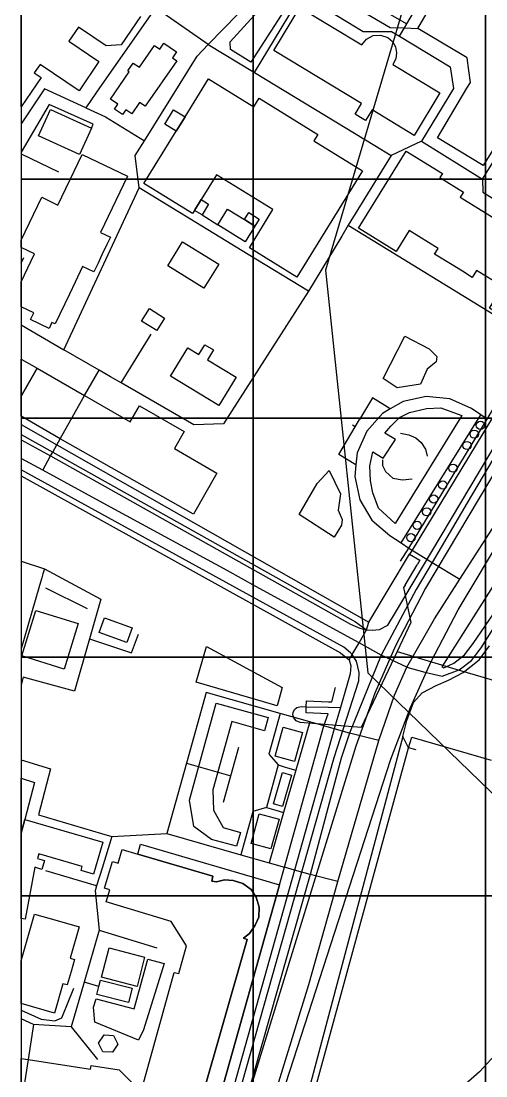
# Model space of a CAD drawing. Header units: metres. Extents: x -847 to 846, y -696 to 697.
# Drawn here: x -845.7 to -676.4, y 108.4 to 492.4 of the extents above; entities that cross this region are included whole.
import ezdxf

# ---------------------------------------------------------------- set-up
doc = ezdxf.new("R2010")
doc.units = ezdxf.units.M
for name, color, linetype in [('GREEN_ATLAS_BUILDING_OSM_LEVELS', 9, 'Continuous'), ('GREEN_ATLAS_TERRAIN_COP90', 3, 'Continuous'), ('OSM_BARRIER', 1, 'Continuous'), ('OSM_BUILDING', 8, 'Continuous'), ('OSM_GREEN_EXISTING', 94, 'Continuous'), ('OSM_HYDROGRAPHY', 5, 'Continuous'), ('OSM_PATH', 32, 'Continuous'), ('OSM_RAILWAY', 6, 'Continuous'), ('OSM_ROAD_LOCAL', 9, 'Continuous'), ('OSM_ROAD_MAJOR', 30, 'Continuous'), ('SITE_BORDER', 3, 'Continuous')]:
    doc.layers.add(name, color=color, linetype=linetype)

msp = doc.modelspace()

# ---------------------------------------------------------------- linework, layer by layer
at = {"layer": 'GREEN_ATLAS_BUILDING_OSM_LEVELS'}
for points, elevation in [([(-660.368, 467.241), (-677.37, 439.834), (-694.11, 449.909), (-683.334, 467.92), (-682.1, 469.98), (-682.689, 474.455), (-683.291, 479.052), (-685.082, 480.121), (-701.283, 489.739), (-690.514, 508.151), (-664.534, 492.633), (-666.758, 489.372), (-663.08, 489.516), (-659.585, 488.347), (-656.74, 486.01), (-654.911, 482.804), (-654.341, 479.164), (-655.137, 475.49), (-657.21, 472.351), (-660.28, 470.191), (-663.932, 469.29)], 30.035), ([(-789.152, 481.19), (-790.643, 479.03), (-789.052, 477.928), (-800.523, 461.364), (-802.553, 462.777), (-805.441, 458.614), (-807.552, 460.072), (-808.767, 458.325), (-811.705, 460.362), (-810.49, 462.109), (-813.222, 464.002), (-806.343, 473.932), (-806.825, 474.266), (-804.858, 477.104), (-802.653, 475.579), (-797.146, 483.538), (-795.229, 482.214), (-793.738, 484.362)], 26.478), ([(-789.253, 452.28), (-786.001, 457.523), (-777.425, 471.371), (-760.999, 461.208), (-759.075, 464.314), (-737.687, 451.078), (-739.116, 448.773), (-721.43, 437.831), (-745.337, 399.214), (-762.583, 409.889), (-754.001, 423.749), (-774.512, 436.439), (-780.125, 427.389), (-782.543, 423.482), (-783.276, 422.29), (-801.018, 433.278)], 26.513), ([(-820.088, 453.46), (-824.435, 443.853), (-839.377, 450.621), (-835.029, 460.217)], 26.059), ([(-793.425, 454.863), (-790.173, 460.117), (-786.001, 457.523), (-789.253, 452.28)], 26.215), ([(-840.843, 407.619), (-845.742, 409.971), (-845.742, 412.621), (-838.243, 428.235), (-832.41, 425.43), (-823.552, 443.875), (-806.932, 435.883), (-816.767, 415.4), (-813.222, 413.697), (-814.468, 411.092), (-816.272, 407.34), (-817.72, 404.324), (-819.273, 401.095), (-823.352, 403.054), (-826.077, 397.377), (-828.163, 393.036), (-833.375, 382.193), (-834.484, 382.728), (-835.53, 380.546), (-842.303, 383.796), (-841.137, 386.223), (-845.742, 388.434), (-845.742, 397.421)], 26.37), ([(-705.424, 445.055), (-692.299, 436.918), (-693.195, 435.471), (-684.625, 430.161), (-685.759, 428.335), (-660.092, 412.428), (-657.48, 416.635), (-653.477, 414.153), (-645.138, 408.988), (-662.899, 380.323), (-675.159, 387.926), (-670.322, 395.73), (-679.857, 401.641), (-681.43, 399.103), (-684.982, 401.296), (-688.778, 403.644), (-695.125, 407.585), (-693.834, 409.667), (-704.378, 416.201), (-709.17, 408.465), (-722.852, 416.947)], 26.288), ([(-764.407, 420.153), (-760.56, 417.76), (-764.131, 412.016), (-774.086, 418.205), (-770.515, 423.949)], 25.56), ([(-773.747, 403.845), (-779.166, 395.129), (-792.316, 403.311), (-786.897, 412.016)], 26.126), ([(-793.475, 384.308), (-796.307, 379.755), (-801.826, 383.184), (-798.994, 387.737)], 26.682), ([(-839.866, 366.018), (-845.742, 355.823), (-845.742, 369.356)], 26.475), ([(-839.866, 366.018), (-822.587, 356.089), (-805.954, 346.504), (-802.571, 352.371), (-786.302, 342.998), (-789.892, 336.764), (-774.38, 327.825), (-782.963, 312.93), (-831.471, 340.382), (-845.742, 348.588), (-845.742, 355.823)], 27.358), ([(-824.98, 273.056), (-830.086, 256.536), (-845.454, 261.289), (-840.348, 277.809)], 32.519), ([(-840.811, 215.258), (-844.345, 201.778), (-845.742, 196.782), (-845.742, 216.789)], 34), ([(-844.345, 201.778), (-815.965, 193.484), (-819.373, 181.84), (-823.89, 183.154), (-823.458, 184.623), (-839.327, 189.254), (-839.809, 187.596), (-837.209, 186.839), (-838.149, 183.61), (-840.749, 184.367), (-844.194, 165.532), (-845.742, 165.747), (-845.742, 196.782)], 33.393), ([(-832.617, 164.987), (-824.529, 162.649), (-827.806, 151.294), (-826.252, 150.838), (-827.518, 146.463), (-828.94, 141.543), (-830.5, 141.988), (-833.594, 131.279), (-845.742, 134.788), (-845.742, 150.36), (-840.83, 167.358)], 32.208), ([(-800.761, 151.662), (-803.517, 141.042), (-816.46, 144.404), (-813.698, 155.024)], 29.817), ([(-812.025, 123.108), (-810.465, 119.958), (-812.42, 117.041), (-815.928, 117.264), (-817.482, 120.414), (-815.533, 123.342)], 30.59), ([(-843.186, 114.436), (-820.439, 110.874), (-820.226, 112.221), (-810.052, 110.629), (-804.758, 105.42), (-801.406, 104.974), (-791.577, 102.559), (-795.411, 78.068), (-823.64, 82.499), (-823.383, 84.158), (-845.742, 87.669), (-845.742, 114.837)], 29.741)]:
    msp.add_lwpolyline(points, close=True, dxfattribs=dict(at, elevation=elevation))
for points, elevation in [([(-802.29, 494.08), (-809.312, 483.705), (-814.769, 483.416), (-824.805, 490.218), (-828.313, 485.03), (-817.388, 477.639), (-824.617, 466.952), (-838.844, 476.603), (-840.931, 473.52), (-838.481, 471.861), (-845.742, 461.146), (-845.742, 496.774)], 28.14), ([(-801.406, 104.974), (-789.948, 146.14), (-788.332, 145.684), (-785.475, 155.836), (-791.132, 164.642), (-814.719, 171.844), (-813.397, 176.141), (-815.408, 176.764), (-812.438, 186.449), (-810.434, 185.837), (-808.893, 190.846), (-803.273, 189.187), (-775.921, 181.139), (-776.316, 179.291), (-774.599, 179.091), (-771.68, 179.77), (-768.441, 179.614), (-765.027, 178.512), (-761.951, 176.252), (-760.121, 173.491), (-759.044, 169.896), (-759.082, 166.211), (-760.441, 163.261), (-762.602, 160.3), (-764.764, 158.586), (-763.36, 158.04), (-780.125, 99.675)], 25.779)]:
    msp.add_lwpolyline(points, dxfattribs=dict(at, elevation=elevation))
at = {"layer": 'GREEN_ATLAS_TERRAIN_COP90'}
for points in [[(-845.742, 434.842, 26), (-761.168, 434.842, 25), (-761.168, 521.81, 28), (-845.742, 521.81, 29)], [(-761.168, 434.842, 25), (-676.593, 434.842, 28), (-676.593, 521.81, 31), (-761.168, 521.81, 28)], [(-676.593, 434.842, 28), (-592.019, 434.842, 23), (-592.019, 521.81, 27), (-676.593, 521.81, 31)], [(-845.742, 347.873, 28), (-761.168, 347.873, 27), (-761.168, 434.842, 25), (-845.742, 434.842, 26)], [(-761.168, 347.873, 27), (-676.593, 347.873, 25), (-676.593, 434.842, 28), (-761.168, 434.842, 25)], [(-676.593, 347.873, 25), (-592.019, 347.873, 19), (-592.019, 434.842, 23), (-676.593, 434.842, 28)], [(-845.742, 260.905, 34), (-761.168, 260.905, 26), (-761.168, 347.873, 27), (-845.742, 347.873, 28)], [(-761.168, 260.905, 26), (-676.593, 260.905, 18), (-676.593, 347.873, 25), (-761.168, 347.873, 27)], [(-676.593, 260.905, 18), (-592.019, 260.905, 16), (-592.019, 347.873, 19), (-676.593, 347.873, 25)], [(-845.742, 173.937, 34), (-761.168, 173.937, 26), (-761.168, 260.905, 26), (-845.742, 260.905, 34)], [(-761.168, 173.937, 26), (-676.593, 173.937, 19), (-676.593, 260.905, 18), (-761.168, 260.905, 26)], [(-676.593, 173.937, 19), (-592.019, 173.937, 16), (-592.019, 260.905, 16), (-676.593, 260.905, 18)], [(-845.742, 86.968, 34), (-761.168, 86.968, 25), (-761.168, 173.937, 26), (-845.742, 173.937, 34)], [(-761.168, 86.968, 25), (-676.593, 86.968, 19), (-676.593, 173.937, 19), (-761.168, 173.937, 26)], [(-676.593, 86.968, 19), (-592.019, 86.968, 17), (-592.019, 173.937, 16), (-676.593, 173.937, 19)]]:
    msp.add_3dface(points, dxfattribs=at)
at = {"layer": 'OSM_BARRIER'}
for points in [[(-732.488, 502.552), (-711.294, 490.073), (-706.126, 489.895), (-701.283, 489.739)], [(-709.74, 276.562), (-671.976, 339.803), (-666.232, 349.387), (-654.235, 368.857), (-653.477, 370.093), (-650.081, 375.592), (-631.005, 406.539), (-628.712, 410.257), (-616.84, 429.515), (-613.727, 434.858), (-601.98, 454.195), (-601.485, 455.063), (-600.464, 468.588)], [(-820.088, 453.46), (-819.474, 454.829), (-835.505, 462.076), (-845.742, 444.699)], [(-779.843, 421.801), (-774.086, 418.205)], [(-707.516, 295.809), (-704.553, 300.574), (-675.986, 347.528), (-673.712, 351.38)], [(-707.548, 342.419), (-704.497, 341.829), (-702.01, 340.704), (-699.999, 338.957), (-698.47, 336.574), (-697.787, 334.048)], [(-845.742, 339.942), (-835.048, 334.103), (-725.728, 272.833), (-722.314, 271.408), (-719.983, 270.829), (-717.841, 270.651), (-715.141, 270.885), (-712.19, 272.532), (-709.74, 276.562)], [(-714.044, 332.723), (-714.094, 330.574), (-712.96, 328.426), (-710.273, 326.01), (-706.846, 325.42), (-703.25, 325.788)], [(-722.727, 252.194), (-722.614, 255.222), (-723.548, 259.408), (-725.095, 261.857), (-725.74, 262.458), (-728.184, 264.484), (-845.742, 329.032)], [(-668.55, 295.108), (-692.443, 257.393)], [(-692.443, 257.393), (-691.798, 257.014), (-688.164, 258.617), (-684.274, 261.668), (-681.06, 265.809), (-663.406, 291.679)], [(-699.61, 247.819), (-694.598, 250.547), (-690.094, 252.528), (-684.656, 255.322), (-678.899, 259.886), (-675.153, 264.952)], [(-845.742, 33.706), (-797.961, 27.997), (-794.734, 27.841), (-792.078, 29.155), (-789.942, 31.092), (-788.119, 34.064), (-770.07, 88.677), (-731.642, 224.376), (-722.727, 252.194)], [(-733.722, 244.658), (-732.544, 244.602), (-731.166, 249.779)], [(-706.739, 231.956), (-705.217, 237.856), (-702.805, 244.402), (-699.61, 247.819)], [(-741.941, 240.617), (-741.841, 242.81), (-741.747, 244.992)], [(-741.747, 244.992), (-733.722, 244.658)], [(-774.023, 98.128), (-751.639, 177.933), (-749.822, 184.412), (-735.501, 235.897), (-733.91, 240.227)], [(-733.91, 240.227), (-741.941, 240.617)], [(-706.739, 231.956), (-752.366, 60.591), (-752.898, 58.576)], [(-701.859, 227.136), (-704.591, 227.916), (-706.739, 231.956)], [(-845.742, 132.336), (-838.4, 129.153), (-833.444, 128.474), (-830.838, 129.565), (-826.553, 140.407)]]:
    msp.add_lwpolyline(points, dxfattribs=at)
at = {"layer": 'OSM_BUILDING'}
for points, elevation in [([(-693.176, 466.251), (-702.53, 450.788), (-717.91, 460.083), (-720.271, 456.176), (-722.145, 457.312), (-724.087, 458.48), (-721.719, 462.388), (-753.631, 481.691), (-744.171, 497.331), (-721.612, 483.683), (-719.914, 485.821), (-717.496, 487.112), (-714.771, 487.312), (-712.19, 486.411), (-710.492, 484.952), (-709.371, 483.015), (-708.957, 480.811), (-709.289, 478.607), (-710.335, 476.626)], 27.758), ([(-777.418, 425.708), (-779.843, 421.801), (-782.543, 423.482), (-780.125, 427.389)], 25.521), ([(-764.407, 420.153), (-762.828, 422.691), (-758.981, 420.298), (-760.56, 417.76)], 25.299), ([(-781.014, 371.006), (-778.822, 374.601), (-775.683, 372.687), (-777.876, 369.091), (-767.451, 362.746), (-773.728, 352.449), (-791.32, 363.169), (-785.043, 373.466)], 26.71), ([(-805.297, 271.553), (-807.201, 266.243), (-817.281, 269.85), (-815.377, 275.16)], 30.182), ([(-805.278, 140.352), (-806.644, 135.12), (-818.171, 138.114), (-817.425, 140.964), (-816.805, 143.346)], 31.258)]:
    msp.add_lwpolyline(points, close=True, dxfattribs=dict(at, elevation=elevation))
at = {"layer": 'OSM_GREEN_EXISTING'}
for points in [[(-749.509, 506.949), (-746.151, 507.194), (-743.714, 505.936), (-762.114, 477.371), (-769.506, 482.08), (-769.587, 484.852)], [(-705.981, 377.718), (-697.142, 373.098), (-694.26, 370.315), (-694.548, 368.401), (-697.818, 365.707), (-700.312, 360.23), (-708.769, 358.883), (-713.863, 362.345)], [(-715.604, 315.134), (-717.646, 320.656), (-718.505, 325.064), (-718.668, 330.474), (-717.565, 335.584), (-713.894, 333.279), (-709.314, 340.081), (-713.192, 342.452), (-711.112, 344.935), (-707.936, 348.04), (-704.215, 349.955), (-698.057, 351.402), (-692.819, 351.658), (-686.93, 349.432), (-685.195, 348.875), (-709.527, 309.535)], [(-744.503, 312.774), (-737.875, 324.107), (-733.553, 328.816), (-729.424, 320.266), (-730.289, 314.411), (-728.848, 310.949), (-729.036, 308.934), (-731.73, 304.514)], [(-781.973, 251.705), (-778.195, 264.707), (-750.618, 249.779), (-752.41, 243.122)], [(-772.175, 198.805), (-765.872, 197.058), (-767.263, 192.026), (-776.328, 194.531), (-782.863, 199.217), (-784.435, 208.835), (-774.693, 244.09), (-755.793, 238.869), (-757.108, 234.105), (-768.986, 237.389), (-775.852, 212.553), (-775.708, 205.162)], [(-743.213, 233.481), (-746.151, 222.862), (-753.193, 224.81), (-750.254, 235.43)], [(-747.229, 217.908), (-750.518, 206.564), (-753.85, 207.533), (-750.561, 218.876)], [(-751.796, 201.867), (-754.784, 191.047), (-761.951, 193.028), (-758.962, 203.848)], [(-763.36, 158.04), (-764.764, 158.586), (-762.602, 160.3), (-760.441, 163.261), (-759.082, 166.211), (-759.044, 169.896), (-760.121, 173.491), (-761.951, 176.252), (-765.027, 178.512), (-768.441, 179.614), (-771.68, 179.77), (-774.599, 179.091), (-776.316, 179.291), (-775.921, 181.139), (-803.273, 189.187), (-802.202, 192.816), (-751.639, 177.933), (-774.023, 98.128), (-780.125, 99.675)], [(-804.539, 132.849), (-799.583, 150.994), (-793.619, 149.313), (-801.181, 125.201), (-802.947, 121.416), (-818.822, 127.973), (-819.411, 133.439), (-818.402, 136.455)]]:
    msp.add_lwpolyline(points, close=True, dxfattribs=at)
msp.add_lwpolyline([(-836.846, 286.091), (-821.641, 278.521)], dxfattribs=at)
for centre in [(-678.429, 345.235), (-680.684, 342.04), (-683.316, 337.91), (-688.39, 329.639), (-692.149, 323.528), (-695.444, 318.452), (-697.981, 313.754), (-701.458, 308.867), (-703.751, 304.37)]:
    msp.add_circle(centre, 1.5, dxfattribs=at)
at = {"layer": 'OSM_HYDROGRAPHY'}
for points in [[(-619.57, 695.747), (-672.384, 612.714), (-734.893, 401.685)], [(-734.893, 401.685), (-719.432, 255.167), (-611.866, 151.161)]]:
    msp.add_lwpolyline(points, dxfattribs=at)
at = {"layer": 'OSM_PATH'}
for points in [[(-565.225, 510.634), (-608.032, 463.223), (-612.361, 456.399), (-635.66, 412.005), (-657.567, 375.714), (-660.111, 370.393), (-674.708, 346.927), (-703.35, 299.806), (-704.271, 298.37)], [(-760.748, 473.631), (-738.452, 510.489)], [(-707.917, 486.878), (-706.126, 489.895), (-705.236, 491.409)], [(-741.02, 394.026), (-762.997, 407.429)], [(-711.344, 351.269), (-717.772, 355.287), (-722.508, 347.306)], [(-725.628, 342.063), (-724.024, 344.756), (-722.508, 347.306)], [(-707.347, 302.455), (-678.279, 349.098)], [(-845.742, 345.502), (-832.699, 338.189), (-719.131, 273.59)], [(-845.742, 341.948), (-834.208, 335.484), (-723.88, 273.668), (-719.983, 270.829)], [(-723.761, 330.908), (-730.032, 334.638), (-725.628, 342.063)], [(-724.024, 344.756), (-725.039, 345.358)], [(-845.742, 326.838), (-729.343, 262.436), (-726.235, 259.864)], [(-719.131, 273.59), (-704.271, 298.37)], [(-704.271, 298.37), (-700.5, 296.121), (-701.49, 294.451)], [(-837.222, 293.004), (-837.761, 291.167)], [(-705.881, 287.104), (-701.49, 294.451)], [(-838.625, 288.217), (-839.239, 286.113)], [(-838.168, 289.765), (-838.625, 288.217)], [(-837.761, 291.167), (-838.168, 289.765)], [(-839.239, 286.113), (-845.742, 263.86)], [(-705.881, 287.104), (-706.451, 286.158), (-703.757, 273.479), (-708.744, 262.926)], [(-719.983, 270.829), (-719.131, 273.59)], [(-725.095, 261.857), (-722.639, 266.109), (-719.983, 270.829)], [(-708.744, 262.926), (-721.85, 235.207), (-744.084, 237.122), (-745.525, 237.678), (-746.452, 238.791), (-746.727, 239.894), (-746.64, 240.762), (-746.126, 241.819), (-745.318, 242.554), (-743.758, 242.888), (-741.841, 242.81)], [(-726.235, 259.864), (-725.095, 261.857)], [(-708.744, 262.926), (-687.394, 256.514), (-676.261, 253.207), (-657.405, 247.563), (-636.048, 241.552)], [(-726.235, 259.864), (-725.678, 257.727), (-725.853, 254.844), (-727.1, 250.569), (-729.43, 242.576), (-731.73, 234.817), (-746.182, 183.377), (-772.181, 90.837), (-789.39, 38.194), (-790.881, 33.997), (-791.715, 32.272), (-793.243, 31.236), (-794.703, 31.169)], [(-741.841, 242.81), (-733.803, 242.643)], [(-733.803, 242.643), (-729.43, 242.576)], [(-751.432, 240.394), (-755.529, 225.567), (-752.121, 221.615), (-756.406, 206.119), (-761.324, 204.627), (-765.672, 188.931)], [(-773.296, 13.937), (-767.27, 16.687), (-760.748, 22.698), (-756.851, 36.268), (-751.677, 54.268), (-747.548, 70.688), (-704.591, 227.916), (-703.45, 231.789), (-674.495, 223.429)], [(-772.018, 208.134), (-769.343, 217.708), (-766.449, 228.049)], [(-785.513, 222.227), (-769.343, 217.708)], [(-752.121, 221.615), (-750.336, 221.103)], [(-750.336, 221.103), (-748.745, 220.635)], [(-748.745, 220.635), (-745.625, 219.734)], [(-756.406, 206.119), (-754.709, 205.629)], [(-754.709, 205.629), (-752.998, 205.128)], [(-752.998, 205.128), (-750.104, 204.294)]]:
    msp.add_lwpolyline(points, dxfattribs=at)
at = {"layer": 'OSM_RAILWAY'}
for points in [[(-227.743, 499.713), (-277.253, 498.511), (-313.376, 495.661), (-348.884, 488.481), (-383.271, 477.071), (-416.036, 461.597), (-446.696, 442.283), (-474.799, 419.43), (-499.946, 393.347), (-521.766, 364.415), (-539.94, 333.079), (-603.979, 210.338), (-625.335, 174.315), (-650.344, 140.741), (-678.717, 109.961), (-710.16, 82.31), (-744.315, 58.098), (-780.82, 37.593), (-819.261, 21.017), (-845.742, 12.749)], [(-624.02, 410.691), (-698.426, 286.035)], [(-686.498, 278.121), (-617.529, 393.136)], [(-698.426, 286.035), (-709.396, 264.929), (-716.838, 247.808), (-723.811, 228.506), (-764.363, 96.959), (-775.852, 63.697), (-797.829, 8.204), (-807.245, -17.177), (-829.93, -80.74), (-845.742, -125.046)], [(-845.742, -157.523), (-835.938, -130.01), (-796.914, -20.516), (-786.884, 5.087), (-765.108, 59.066), (-754.709, 89.134), (-711.087, 223.719), (-703.945, 242.498), (-696.371, 259.341), (-686.498, 278.121)]]:
    msp.add_lwpolyline(points, dxfattribs=at)
at = {"layer": 'OSM_ROAD_LOCAL'}
for points in [[(-718.16, 549.195), (-729.806, 544.308), (-744.071, 520.096), (-746.934, 515.365), (-771.993, 489.539), (-777.556, 483.806), (-796.802, 497.164), (-818.233, 466.462), (-822.161, 460.84), (-837.222, 467.698), (-845.742, 454.993)], [(-758.837, 524.415), (-749.647, 517.424), (-746.934, 515.365), (-738.452, 510.489), (-705.236, 491.409), (-691.015, 515.665)], [(-553.936, 506.548), (-575.474, 481.156), (-589.382, 462.855), (-593.761, 456.699), (-605.633, 440.324), (-627.359, 406.795), (-650.357, 371.295), (-668.105, 342.675), (-683.234, 317.082), (-696.064, 295.364), (-701.872, 285.534), (-714.589, 261.59)], [(-736.879, 498.121), (-721.13, 488.604), (-710.787, 488.615), (-707.917, 486.878), (-689.405, 475.702), (-688.183, 467.898), (-699.948, 448.662), (-710.931, 443.419)], [(-830.161, 372.776), (-802.772, 431.697), (-804.15, 443.441), (-800.836, 448.762), (-781.566, 479.665), (-777.556, 483.806)], [(-777.556, 483.806), (-760.748, 473.631), (-716.857, 447.07), (-710.931, 443.419)], [(-677.621, 434.825), (-651.885, 476.314)], [(-822.161, 460.84), (-814.957, 457.557), (-800.836, 448.762)], [(-699.948, 448.662), (-677.621, 434.825), (-677.577, 430.105), (-668.324, 424.372)], [(-845.742, 444.1), (-832.072, 437.53)], [(-710.931, 443.419), (-726.586, 418.083), (-728.961, 414.086), (-741.02, 394.026), (-771.987, 345.792), (-782.8, 345.369), (-809.325, 360.72), (-813.121, 362.924), (-817.331, 365.351)], [(-762.997, 407.429), (-802.772, 431.697)], [(-726.586, 418.083), (-657.567, 375.714), (-653.245, 373.065), (-650.357, 371.295), (-639.725, 365.15)], [(-845.742, 404.227), (-844.733, 406.327)], [(-845.742, 381.798), (-830.161, 372.776)], [(-809.325, 360.72), (-798.299, 378.442)], [(-822.587, 356.089), (-817.331, 365.351), (-830.161, 372.776)], [(-831.471, 340.382), (-822.587, 356.089)], [(-675.986, 347.528), (-678.279, 349.098), (-681.668, 351.402), (-689.58, 354.887), (-698.182, 355.755), (-706.627, 353.918), (-711.344, 351.269), (-714.094, 349.565), (-719.845, 343.12), (-723.329, 335.205), (-723.761, 330.908), (-724.193, 326.611), (-722.364, 318.162), (-718.01, 310.693), (-711.388, 305.182), (-707.347, 302.455), (-704.553, 300.574)], [(-837.823, 328.982), (-835.048, 334.103), (-834.208, 335.484), (-832.699, 338.189), (-831.471, 340.382)], [(-705.192, 257.226), (-698.658, 255.4), (-692.312, 253.964), (-686.122, 256.191), (-681.655, 259.63), (-678.116, 264.272), (-672.045, 273.868), (-671.958, 274.013), (-642.751, 320.166)], [(-704.553, 300.574), (-703.35, 299.806), (-696.064, 295.364), (-685.984, 289.219)], [(-845.742, 295.803), (-837.222, 293.004), (-816.648, 281.917), (-820.808, 267.556), (-826.34, 248.432), (-844.934, 253.586), (-845.742, 250.689)], [(-820.808, 267.556), (-805.466, 262.391), (-803.029, 269.204)], [(-714.589, 261.59), (-726.091, 233.214), (-729.092, 224.086), (-740.469, 181.751), (-766.988, 88.154), (-783.495, 38.16), (-788.325, 29.845), (-792.548, 24.913)], [(-735.501, 235.897), (-740.525, 237.322), (-751.432, 240.394), (-778.321, 247.964), (-785.513, 222.227), (-792.667, 196.624)], [(-740.525, 237.322), (-745.625, 219.734), (-750.104, 204.294), (-755.41, 186.004)], [(-715.397, 230.543), (-726.091, 233.214), (-731.73, 234.817), (-735.501, 235.897)], [(-845.742, 223.446), (-834.998, 220.212), (-839.44, 203.481), (-816.41, 196.702), (-812.714, 195.611), (-792.667, 196.624), (-765.672, 188.931), (-755.41, 186.004), (-749.822, 184.412)], [(-812.714, 195.611), (-816.247, 184.033), (-818.221, 177.621), (-836.764, 183.054)], [(-730.414, 179.213), (-740.469, 181.751), (-746.182, 183.377), (-749.822, 184.412)], [(-818.221, 177.621), (-818.76, 175.851), (-817.306, 161.48), (-796.25, 155.024)], [(-817.306, 161.48), (-822.794, 142.511), (-827.461, 126.359), (-841.187, 127.171), (-843.186, 114.436)], [(-817.425, 140.964), (-822.794, 142.511)], [(-841.187, 127.171), (-845.742, 129.174)], [(-827.461, 126.359), (-817.882, 114.414)], [(-843.186, 114.436), (-845.742, 98.116)]]:
    msp.add_lwpolyline(points, dxfattribs=at)
at = {"layer": 'OSM_ROAD_MAJOR'}
for points in [[(-837.823, 328.982), (-845.742, 333.211)], [(-770.734, 292.358), (-815.796, 316.96), (-837.823, 328.982)], [(-705.192, 257.226), (-695.1, 274.759), (-685.984, 289.219), (-671.632, 311.505)], [(-714.589, 261.59), (-722.639, 266.109), (-760.228, 286.625), (-770.734, 292.358)], [(-705.192, 257.226), (-714.589, 261.59)], [(-740.939, 141.754), (-730.414, 179.213), (-715.397, 230.543), (-709.784, 247.007), (-705.192, 257.226)], [(-765.014, 62.851), (-760.804, 77.144), (-740.939, 141.754)]]:
    msp.add_lwpolyline(points, dxfattribs=at)
at = {"layer": 'SITE_BORDER'}
msp.add_lwpolyline([(-845.742, -695.747), (845.742, -695.747), (845.742, 695.747), (-845.742, 695.747)], close=True, dxfattribs=at)

doc.saveas('drawing.dxf')
